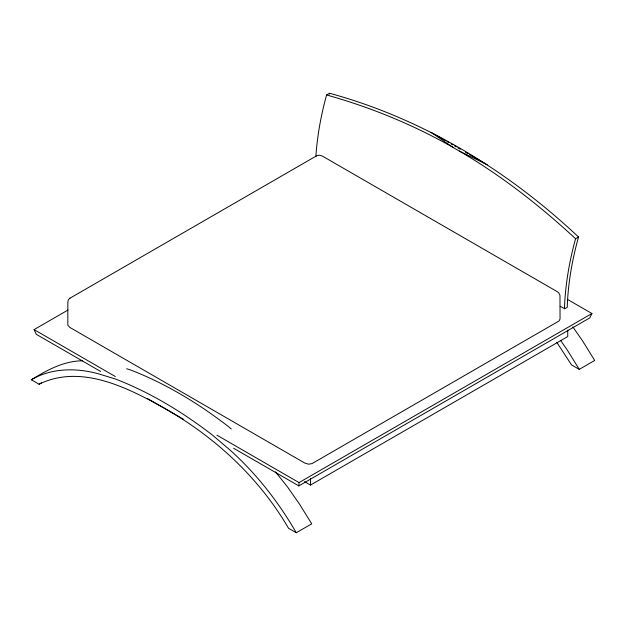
<?xml version="1.0" encoding="UTF-8"?>
<svg xmlns="http://www.w3.org/2000/svg" width="626" height="626" viewBox="0 0 626 626"><rect width="100%" height="100%" fill="white"/><g stroke="black" fill="none" stroke-linecap="round" stroke-linejoin="round"><path stroke-width="0.94" d="M233.608 448.247L298.813 485.893L299.048 482.599L591.93 313.509L567.375 299.338M560.223 306.372L564.801 308.712L567.234 307.311L567.43 302.444A242.059 139.754 -60 0 1 578.127 238.498L578.534 237.011C508.132 170.828 423.207 118.697 329.542 93.258L326.561 95.035A245.963 142.008 -60 0 0 315.864 156.696M564.456 308.821A245.963 142.008 -60 0 1 575.552 238.788L578.534 237.011M329.276 94.221L329.542 93.258M591.93 313.509L589.715 317.938L298.813 485.893M69.509 298.461L68.312 299.752L67.843 302.358L67.843 325.191L69.783 327.382L304.815 463.076L308.61 464.195L312.038 463.592L559.002 321.005L560.051 319.025L559.973 295.331L558.783 292.921L557.226 291.661L322.39 156.085L319.448 155.201L316.803 155.686L69.509 298.461L69.987 298.179M100.645 371.476L36.285 334.323L34.07 329.612L67.929 310.066M275.448 471.855L287.631 487.075L299.635 504.337L311.717 523.829L296.278 532.742L288.539 528.274C259.047 477.575 214.616 436.627 163.793 407.847C127.078 387.439 80.644 363.769 39.039 384.231L31.3 379.763C46.927 370.162 63.852 360.866 82.702 360.779M39.039 384.231L41.48 382.822M304.557 481.66L310.48 485.08L567.743 336.553L567.743 330.16M556.85 342.414L571.522 364.895L579.261 369.363L594.7 360.451L582.618 340.959L572.798 326.835M31.3 379.763C51.512 367.924 75.942 367.72 98.047 373.699L115.403 378.988C150.271 392.471 182.596 412.127 212.183 434.867L229.531 449.609C256.222 473.412 278.406 501.833 296.278 532.742M326.576 94.964C370.788 107.312 413.551 124.84 453.412 147.642L459.32 151.054C501.371 175.577 539.886 205.711 575.568 238.725M126.64 368.737L130.834 370.076C165.71 383.558 198.035 403.214 227.614 425.954L231.299 429.013M459.32 151.054L487.325 164.818L469.641 154.606M445.219 140.514L430.907 132.243L453.412 147.642M446.901 141.484L448.592 142.454M451.111 143.917L452.801 144.888M454.484 145.858L456.166 146.828M457.849 147.806L460.376 149.262M465.431 152.181L467.958 153.636M34.07 329.612L115.341 376.539M216.932 435.187L299.048 482.599M147.22 398.371L183.637 419.397M560.638 340.458L567.179 349.871L579.261 369.363M310.48 478.687L310.48 485.08"/></g></svg>
